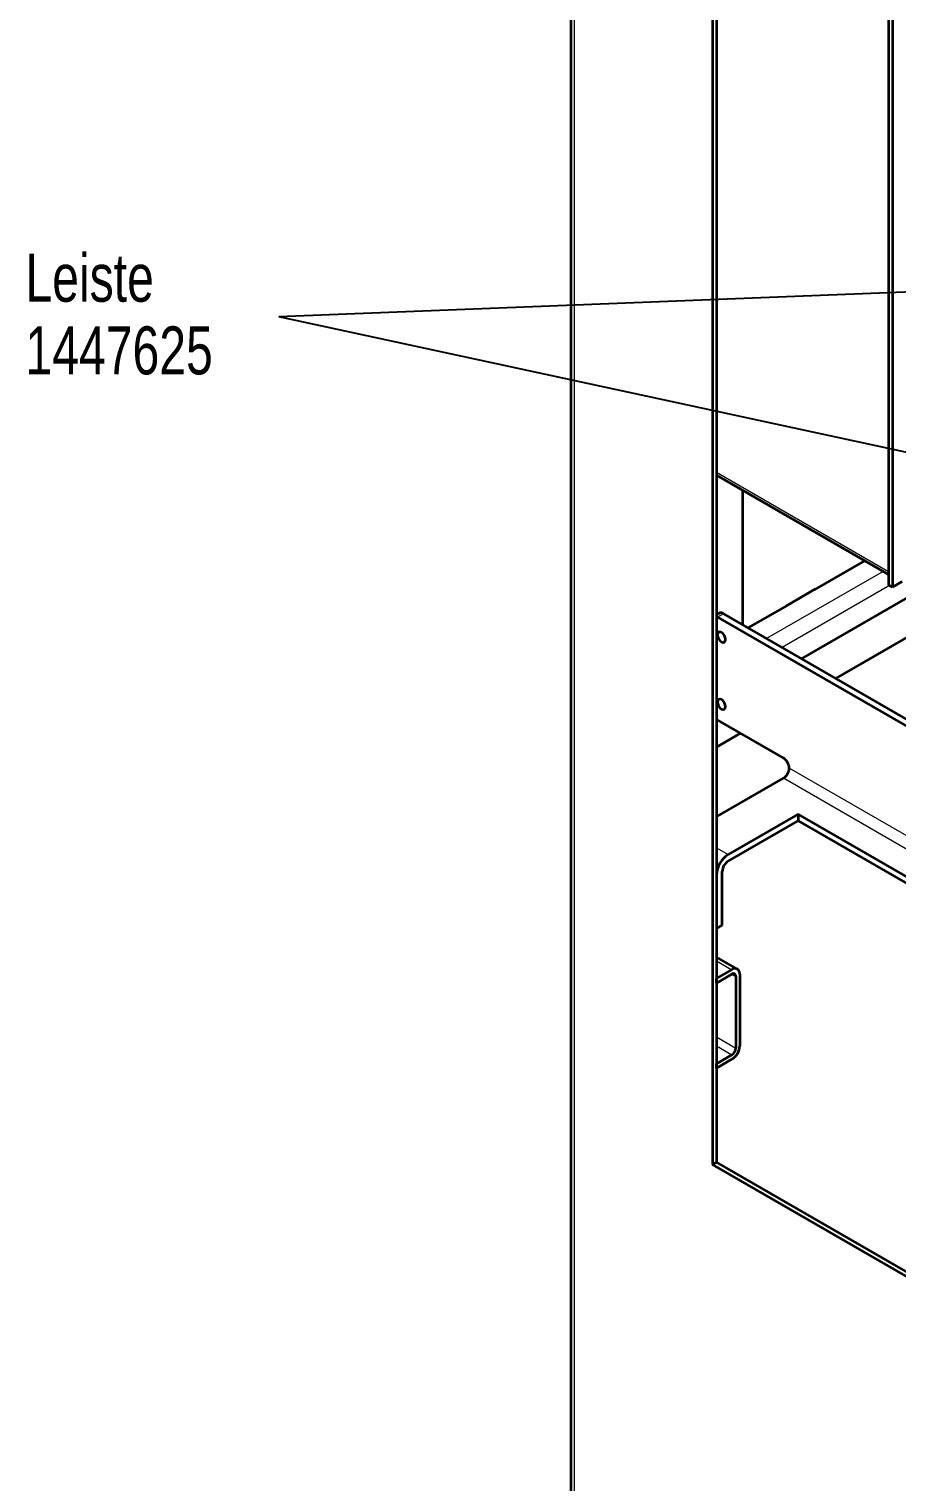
# Paper-space layout 'Blatt1' of a CAD drawing. Header units: millimetres. Extents: x 0 to 1189, y 0 to 841.
# Drawn here: x 714.8 to 778.1, y 409.4 to 515.4 of the extents above; entities that cross this region are included whole.
import ezdxf

# ---------------------------------------------------------------- set-up
doc = ezdxf.new("R2010")
doc.units = ezdxf.units.MM
doc.layers.add('BESCHRIFTUNG', color=5, linetype='Continuous')
doc.styles.add('SLDTEXTSTYLE2', font='TXT', dxfattribs={"width": 0.75})
doc.dimstyles.new('SLDDIMSTYLE0', dxfattribs={"dimtxt": 0.18, "dimasz": 0.7, "dimexe": 0, "dimexo": 0.0625, "dimgap": 0, "dimtad": 0, "dimtih": 1, "dimtoh": 1, "dimdec": 0, "dimrnd": 1e-09, "dimzin": 0, "dimdsep": 46, "dimtxsty": 'Standard', "dimblk1": 'DOT', "dimblk2": 'DOT', "dimsah": 1, "dimcen": 0.09, "dimadec": 0, "dimazin": 0, "dimtfac": 0.7, "dimtdec": 0, "dimtofl": 0, "dimtmove": 0, "dimatfit": 3, "dimldrblk": 'DOT', "dimfxl": 1, "dimfrac": 2, "dimtolj": 1, "dimtzin": 0, "dimarcsym": 0})

# ---------------------------------------------------------------- blocks, each defined once
blk = doc.blocks.new('SW_NOTE_0_9')
at = {"layer": 'BESCHRIFTUNG', "color": 0, "char_height": 3.5, "attachment_point": 1, "style": 'SLDTEXTSTYLE2'}
for s, insert in [('Leiste', (-18.49, 4.6)), ('1447625', (-18.49, -0.7))]:
    blk.add_mtext(s, dxfattribs=dict(at, insert=insert))
blk = doc.blocks.new('_Dot')
at = {"color": 0, "linetype": 'ByBlock', "lineweight": -2}
blk.add_line((-0.5, 0), (-1, 0), dxfattribs=at)
at = {"color": 0, "linetype": 'ByBlock', "const_width": 0.5}
blk.add_lwpolyline([(-0.25, 0, 1), (0.25, 0, 1)], format="xyb", close=True, dxfattribs=at)

psp = doc.layouts.new('Blatt1')

# ---------------------------------------------------------------- linework, layer by layer
at = {"color": 7, "linetype": 'Continuous', "lineweight": 35}
for p, q in [((754.271, 683.672), (754.271, 401.312)), ((777.438, 615.26), (777.438, 474.815)), ((777.721, 615.096), (777.721, 474.651)), ((764.889, 540.499), (764.889, 432.716)), ((764.606, 540.336), (764.606, 432.553)), ((771.095, 469.436), (795.592, 483.577)), ((777.438, 475.584), (764.889, 482.828)), ((798.068, 482.148), (773.571, 468.007)), ((766.809, 471.91), (766.809, 481.719)), ((772.042, 474.473), (775.702, 476.586)), ((777.721, 474.651), (777.438, 474.815)), ((777.721, 474.651), (778.443, 475.068)), ((772.113, 474.53), (769.991, 473.305)), ((772.028, 474.481), (772.042, 474.473)), ((772.113, 474.514), (772.113, 474.53)), ((765.095, 472.756), (764.889, 472.637)), ((765.395, 472.726), (785.655, 461.031)), ((767.206, 471.681), (770.062, 473.33)), ((769.991, 473.305), (769.991, 473.289)), ((770.048, 473.338), (770.062, 473.33)), ((764.971, 472.481), (764.889, 472.52)), ((764.971, 472.481), (785.231, 460.786)), ((764.889, 465.026), (764.971, 464.969)), ((764.971, 464.969), (769.779, 462.193)), ((766.64, 464.006), (764.889, 462.994)), ((764.971, 457.948), (769.779, 460.724)), ((764.971, 457.948), (764.889, 457.908)), ((770.851, 458.106), (765.737, 455.154)), ((779.291, 453.234), (770.851, 458.106)), ((770.851, 458.106), (770.851, 457.616)), ((765.737, 454.664), (770.851, 457.616)), ((770.851, 457.616), (779.291, 452.744)), ((764.889, 453.685), (764.889, 449.765)), ((765.313, 450.01), (765.313, 453.929)), ((765.313, 450.01), (764.889, 449.765)), ((766.42, 446.8), (764.889, 447.684)), ((764.889, 446.107), (766.02, 446.76)), ((764.889, 445.78), (766.02, 446.434)), ((766.303, 446.27), (766.303, 441.044)), ((766.586, 446.434), (766.586, 441.208)), ((764.889, 445.78), (764.889, 446.107)), ((766.02, 440.554), (764.889, 439.901)), ((766.02, 440.228), (764.889, 439.575)), ((764.889, 439.575), (764.889, 439.901)), ((764.889, 432.716), (764.606, 432.553)), ((852.086, 382.051), (764.606, 432.553)), ((852.369, 382.214), (764.889, 432.716))]:
    psp.add_line(p, q, dxfattribs=at)
at = {"color": 8, "linetype": 'Continuous', "lineweight": 18}
for p, q in [((754.506, 683.346), (754.506, 400.986)), ((777.438, 475.769), (764.889, 483.013)), ((764.889, 482.828), (777.438, 475.584)), ((777.046, 475.81), (768.55, 470.905)), ((777.511, 474.772), (769.681, 470.252)), ((765.395, 472.726), (764.971, 472.481)), ((781.446, 454.968), (770.203, 461.459)), ((781.022, 454.233), (769.779, 460.724)), ((764.889, 455.644), (765.737, 455.154)), ((764.889, 447.413), (766.02, 446.76)), ((766.02, 446.434), (766.303, 446.27)), ((764.889, 441.861), (766.303, 441.044)), ((764.889, 441.208), (766.02, 440.554))]:
    psp.add_line(p, q, dxfattribs=at)
at = {"color": 7, "linetype": 'Continuous', "lineweight": 35, "flags": 128}
for points in [[(764.957, 471.183), (764.979, 471.039), (765.044, 470.89), (765.14, 470.76), (765.254, 470.669), (765.367, 470.629), (765.464, 470.648), (765.528, 470.722), (765.551, 470.84), (765.528, 470.985), (765.464, 471.133), (765.367, 471.263), (765.254, 471.355), (765.14, 471.394), (765.044, 471.375), (764.979, 471.301), (764.957, 471.183)], [(764.957, 466.284), (764.979, 466.14), (765.044, 465.991), (765.14, 465.861), (765.254, 465.769), (765.367, 465.73), (765.464, 465.749), (765.528, 465.823), (765.551, 465.941), (765.528, 466.085), (765.464, 466.234), (765.367, 466.364), (765.254, 466.455), (765.14, 466.495), (765.044, 466.476), (764.979, 466.402), (764.957, 466.284)]]:
    psp.add_lwpolyline(points, dxfattribs=at)
at = {"color": 7, "linetype": 'Continuous', "lineweight": 35}
for centre, radius, start, end in [((765.219, 472.481), 0.302, 54.38242, 114.30712), ((769.282, 461.417), 0.922, 2.60548, 57.39452), ((769.282, 461.501), 0.922, 302.60548, 357.39452), ((766.731, 453.601), 1.844, 122.60548, 177.39452), ((766.234, 453.888), 0.922, 122.60548, 177.39452), ((766.241, 446.489), 0.349, 350.78596, 129.20329), ((766.131, 446.298), 0.175, 350.78596, 129.20329), ((765.358, 441.264), 1.229, 302.60548, 357.39452), ((765.689, 441.072), 0.615, 302.60548, 357.39452)]:
    psp.add_arc(centre, radius, start, end, dxfattribs=at)

# ---------------------------------------------------------------- block references
at = {"layer": 'BESCHRIFTUNG'}
psp.add_blockref('SW_NOTE_0_9', (732.978, 494.378), dxfattribs=at)

# ---------------------------------------------------------------- leaders
for points in [[(802.944, 497.128), (732.978, 494.378)], [(852.531, 468.566), (732.978, 494.378)]]:
    psp.add_leader(points, dimstyle='SLDDIMSTYLE0', dxfattribs=at)

doc.saveas('drawing.dxf')
